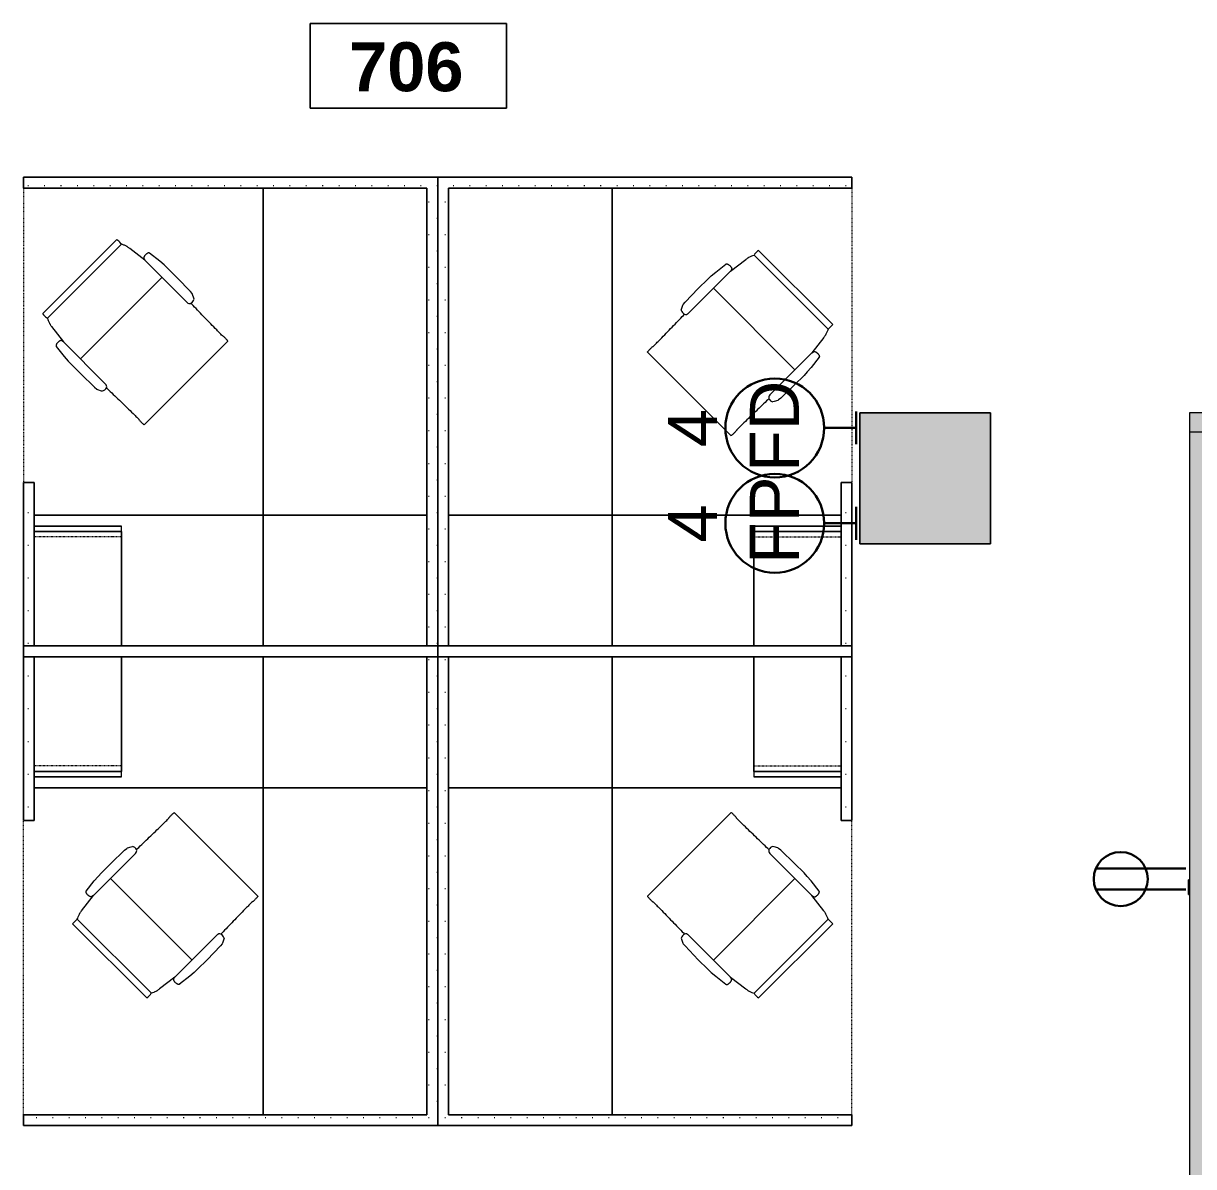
# Model space of a CAD drawing. Header units: inches. Extents: x 0 to 2535, y 0 to 2052.
# Drawn here: x 915.6 to 1130.3, y 1619.2 to 1829 of the extents above; entities that cross this region are included whole.
import ezdxf

# ---------------------------------------------------------------- set-up
doc = ezdxf.new("R2010")
doc.units = ezdxf.units.IN
doc.header["$MEASUREMENT"] = 0
doc.linetypes.add('DASH 1_32_', pattern=[0.0625, 0.03125, -0.03125])
doc.linetypes.add('Dash 1_8_', pattern=[0.25, 0.125, -0.125])
for name, color, linetype, lineweight in [('A-ANNO-NOTE', 131, 'Continuous', 9), ('A-AREA-IDEN', 2, 'Continuous', 9), ('A-WALL', 113, 'Continuous', 13), ('A-WALL-PATT', 111, 'Continuous', 13), ('B-CL', 7, 'Continuous', 9), ('E-ELEC-FIXT', 91, 'Continuous', 9), ('I-FURN', 30, 'Continuous', 9), ('I-WALL', 2, 'Continuous', 13), ('S-COLS', 52, 'Continuous', 13), ('Victor Bldg - 7th Floor_LINK_dwg', 8, 'Continuous', 9)]:
    doc.layers.add(name, color=color, linetype=linetype, lineweight=lineweight)
doc.styles.add('Swis721 Lt BT', font='swissl.ttf', dxfattribs={"height": 9})
doc.styles.add('Swis721 Lt BT_B', font='', dxfattribs={"height": 9})
doc.styles.get('Swis721 Lt BT_B').set_extended_font_data('Swis721 Lt BT', bold=True)

# ---------------------------------------------------------------- blocks, each defined once
blk = doc.blocks.new('Concrete-Rectangular-Column - 24_ x 24_-6972613-Level 07  POWER _ SIGNAL')
at = {"layer": 'S-COLS', "lineweight": 9}
blk.add_hatch(color=7, dxfattribs=at).paths.add_polyline_path([(12, -12), (12, 12), (-12, 12), (-12, -12)], flags=0)
at = {"layer": 'S-COLS', "color": 8, "lineweight": 20}
for p, q in [((12, 12), (-12, 12)), ((-12, 12), (-12, -12)), ((12, -12), (12, 12)), ((-12, -12), (12, -12))]:
    blk.add_line(p, q, dxfattribs=at)
blk = doc.blocks.new('Victor Bldg - 7th Floor_LINK_dwg-6972240-Level 07  POWER _ SIGNAL')
at = {"layer": 'B-CL', "flags": 128}
blk.add_lwpolyline([(1069, 1757.5), (1093, 1757.5), (1093, 1733.5), (1069, 1733.5)], close=True, dxfattribs=at)
blk = doc.blocks.new('Adjustable Workstation 1 - 7 x 6-V74-Level 07  POWER _ SIGNAL')
at = {"layer": 'I-FURN'}
h = blk.add_hatch(dxfattribs=at)
h.set_pattern_fill('FP_7', color=256, style=0, pattern_type=2)
h.set_pattern_definition([(180, (991.584, 1626.75), (-1.5, -3), [0.127, -2.873])])
h.paths.add_polyline_path([(52.68, 0), (0, 0), (0.02, -87), (0.05, -86.05), (1, -87), (2, -86), (2, -2), (76, -2), (76, 0), (63.16, 0)], flags=0)
h.paths.add_polyline_path([(74, -56), (74, -86), (76, -86), (76, -56)], flags=0)
h.paths.add_polyline_path([(75, -87), (74, -87.95), (39, -87), (2, -88), (76, -88)], flags=0)
for p, q in [((76, 0), (0, 0)), ((0, 0), (0, -88)), ((0, 0), (76, 0)), ((0, -86), (0, 0)), ((76, -2), (76, 0)), ((76, 0), (76, -2)), ((32, -2), (2, -2)), ((2, -2), (2, -86)), ((2, -86), (2, -2)), ((2, -2), (32, -2)), ((2, -86), (2, -2)), ((2, -2), (76, -2)), ((32, -2), (2, -2)), ((2, -2), (2, -62)), ((32, -86), (32, -2)), ((32, -2), (32, -86)), ((76, -2), (32, -2)), ((76, -56), (74, -56)), ((74, -56), (74, -86)), ((74, -62), (74, -56)), ((74, -56), (76, -56)), ((76, -88), (76, -56)), ((76, -56), (76, -86)), ((2, -62), (2, -86)), ((32, -62), (2, -62)), ((2, -62), (2, -86)), ((2, -86), (2, -62)), ((2, -62), (32, -62)), ((74, -62), (32, -62)), ((32, -62), (74, -62)), ((74, -64), (74, -62)), ((74, -86), (74, -62)), ((74, -62), (74, -86)), ((58, -64), (74, -64)), ((58, -64), (74, -64)), ((58, -64), (74, -64)), ((58, -64), (74, -64)), ((58, -64), (74, -64)), ((58, -64), (74, -64)), ((58, -64), (58, -86)), ((74, -64), (58, -64)), ((74, -64), (58, -64)), ((58, -64), (58, -65)), ((74, -64), (58, -64)), ((58, -64), (74, -64)), ((58, -64), (58, -65)), ((58, -64), (58, -65)), ((74, -64), (58, -64)), ((58, -64), (74, -64)), ((58, -64), (58, -65)), ((58, -64), (58, -65)), ((74, -64), (58, -64)), ((58, -64), (74, -64)), ((58, -64), (58, -65)), ((58, -64), (58, -65)), ((74, -86), (74, -64)), ((74, -65), (74, -64)), ((74, -65), (74, -64)), ((74, -64), (74, -65)), ((74, -65), (74, -64)), ((74, -64), (74, -65)), ((74, -65), (74, -64)), ((74, -64), (74, -65)), ((74, -65), (74, -64)), ((58, -65), (74, -65)), ((58, -86), (58, -65)), ((58, -65), (74, -65)), ((74, -65), (58, -65)), ((58, -65), (74, -65)), ((74, -65), (58, -65)), ((58, -65), (74, -65)), ((74, -65), (58, -65)), ((58, -65), (74, -65)), ((74, -65), (74, -86)), ((74, -86), (74, -65)), ((0, -88), (0, -86)), ((0, -88), (76, -88)), ((2, -88), (0, -88)), ((2, -86), (32, -86)), ((32, -86), (2, -86)), ((74, -86), (2, -86)), ((2, -86), (32, -86)), ((2, -86), (32, -86)), ((32, -86), (2, -86)), ((32, -88), (2, -88)), ((32, -86), (58, -86)), ((32, -86), (74, -86)), ((74, -86), (32, -86)), ((58, -88), (32, -88)), ((58, -86), (74, -86)), ((74, -86), (58, -86)), ((58, -86), (74, -86)), ((74, -88), (58, -88)), ((76, -88), (74, -88)), ((76, -86), (76, -88))]:
    blk.add_line(p, q, dxfattribs=at)
at = {"layer": 'I-FURN', "linetype": 'Dash 1_8_'}
for p, q in [((76, 0), (76, -2)), ((76, -2), (76, -56)), ((76, -56), (76, -86)), ((76, -86), (76, -88))]:
    blk.add_line(p, q, dxfattribs=at)
at = {"layer": 'I-FURN', "linetype": 'DASH 1_32_'}
blk.add_line((58, -66), (74, -66), dxfattribs=at)
blk = doc.blocks.new('HermanMiller_Collection_Eames_AluminumGroup_LoungeChairSwivel - Arms Swivel Base-V69-Level 07  POWER _ SIGNAL')
at = {"layer": 'I-FURN'}
for p, q in [((-6.94, 12.09), (-4.59, 12.38)), ((-4.59, 12.38), (-3.51, 12.46)), ((-3.51, 12.46), (-2.64, 12.49)), ((-2.64, 12.49), (-0.18, 12.49)), ((-0.18, 12.49), (3.32, 12.43)), ((3.32, 12.43), (3.84, 12.38)), ((3.84, 12.38), (3.99, 12.34)), ((3.99, 12.34), (4.64, 12.01)), ((4.64, 12.01), (4.83, 11.89)), ((13.22, 10.83), (13.22, 10.86)), ((14.64, 10.85), (14.64, -10.85)), ((-12.96, -9.61), (-12.96, 9.61)), ((-11.95, 9.63), (-11.95, 9.59)), ((-11.95, 9.59), (-11.76, 9.6)), ((-11.76, -9.6), (-11.76, 9.6)), ((-10.12, 10.12), (-6.61, 10.58)), ((-6.61, 10.58), (-6.94, 10.64)), ((-6.61, 10.58), (4.33, 10.58)), ((-2.19, 10.58), (-2.19, -10.58)), ((-11.95, -9.59), (-11.95, -9.63)), ((-11.76, -9.6), (-11.95, -9.59)), ((-6.61, -10.58), (-10.12, -10.12)), ((-6.94, -10.64), (-6.61, -10.58)), ((-6.61, -10.58), (4.33, -10.58)), ((-4.59, -12.38), (-6.94, -12.09)), ((-3.51, -12.46), (-4.59, -12.38)), ((-2.64, -12.49), (-3.51, -12.46)), ((-0.18, -12.49), (-2.64, -12.49)), ((3.32, -12.43), (-0.18, -12.49)), ((3.84, -12.38), (3.32, -12.43)), ((3.99, -12.34), (3.84, -12.38)), ((4.64, -12.01), (3.99, -12.34)), ((4.83, -11.89), (4.64, -12.01)), ((13.22, -10.86), (13.22, -10.83))]:
    blk.add_line(p, q, dxfattribs=at)
at = {"layer": 'I-FURN', "flags": 128}
for points in [[(4.94, 10.96), (5.23, 10.95), (5.52, 10.95)], [(5.52, -10.95), (5.23, -10.95), (4.94, -10.96)]]:
    blk.add_lwpolyline(points, dxfattribs=at)
at = {"layer": 'I-FURN'}
for centre, radius, start, end in [((4.33, 11.27), 0.69, 270, 332.7502), ((3.68, 11.28), 1.3, 345.8347, 28.1255), ((-12.38, 5.3), 4.35, 84.2936, 97.7064), ((-12.38, -5.3), 4.35, 262.2936, 275.7064), ((4.33, -11.27), 0.69, 27.2498, 90), ((3.68, -11.28), 1.3, 331.8745, 14.1653)]:
    blk.add_arc(centre, radius, start, end, dxfattribs=at)
for points, knots in [([(-6.94, 10.64), (-6.95, 10.65), (-6.96, 10.65), (-6.99, 10.65), (-7, 10.66), (-7.02, 10.67), (-7.03, 10.68), (-7.05, 10.69), (-7.06, 10.7), (-7.07, 10.71), (-7.08, 10.72), (-7.09, 10.73), (-7.1, 10.74), (-7.11, 10.76), (-7.11, 10.77), (-7.12, 10.78), (-7.13, 10.8), (-7.14, 10.81), (-7.15, 10.83), (-7.16, 10.85), (-7.17, 10.87), (-7.18, 10.9), (-7.2, 10.95), (-7.22, 11.02), (-7.24, 11.11), (-7.25, 11.23), (-7.26, 11.37), (-7.25, 11.52), (-7.23, 11.66), (-7.21, 11.77), (-7.18, 11.85), (-7.16, 11.9), (-7.15, 11.92), (-7.14, 11.94), (-7.13, 11.96), (-7.12, 11.97), (-7.11, 11.98), (-7.1, 12), (-7.09, 12.01), (-7.08, 12.02), (-7.07, 12.03), (-7.06, 12.04), (-7.05, 12.04), (-7.05, 12.05), (-7.03, 12.06), (-7.02, 12.07), (-7, 12.08), (-6.99, 12.08), (-6.97, 12.09), (-6.95, 12.09), (-6.94, 12.09)], [-1, -1, -1, -1, -0.984375, -0.96875, -0.957031, -0.953125, -0.9375, -0.921875, -0.917969, -0.914062, -0.90625, -0.890625, -0.882812, -0.875, -0.867188, -0.859375, -0.84375, -0.835938, -0.828125, -0.8125, -0.796875, -0.78125, -0.75, -0.708333, -0.666667, -0.583333, -0.5, -0.416667, -0.333333, -0.25, -0.208333, -0.1875, -0.166667, -0.15625, -0.145833, -0.135417, -0.125, -0.114583, -0.104167, -0.09375, -0.088542, -0.083333, -0.078125, -0.072917, -0.0625, -0.052083, -0.041667, -0.03125, -0.020833, 0, 0, 0, 0]), ([(13.22, 10.86), (13.22, 10.87), (13.22, 10.87), (13.23, 10.87), (13.25, 10.88), (13.27, 10.88), (13.29, 10.88), (13.32, 10.88), (13.34, 10.88)], [-1, -1, -1, -1, -0.75, -0.625, -0.5, -0.375, -0.25, 0, 0, 0, 0]), ([(13.34, 10.88), (13.4, 10.89), (13.61, 10.9), (13.97, 10.9), (14.25, 10.89), (14.38, 10.89), (14.47, 10.88), (14.54, 10.87), (14.6, 10.87), (14.63, 10.86), (14.64, 10.85), (14.64, 10.85)], [-1, -1, -1, -1, -0.857143, -0.571429, -0.428571, -0.357143, -0.285714, -0.214286, -0.142857, -0.071429, 0, 0, 0, 0]), ([(-6.94, -12.09), (-6.95, -12.09), (-6.96, -12.09), (-6.99, -12.08), (-7, -12.08), (-7.02, -12.07), (-7.03, -12.06), (-7.05, -12.05), (-7.06, -12.04), (-7.07, -12.03), (-7.08, -12.02), (-7.09, -12.01), (-7.1, -12), (-7.11, -11.98), (-7.12, -11.97), (-7.12, -11.96), (-7.13, -11.94), (-7.14, -11.93), (-7.15, -11.91), (-7.16, -11.89), (-7.17, -11.87), (-7.18, -11.84), (-7.21, -11.77), (-7.23, -11.66), (-7.26, -11.47), (-7.26, -11.28), (-7.24, -11.11), (-7.22, -11.02), (-7.2, -10.95), (-7.18, -10.89), (-7.16, -10.85), (-7.15, -10.82), (-7.13, -10.8), (-7.13, -10.78), (-7.12, -10.77), (-7.11, -10.76), (-7.1, -10.74), (-7.08, -10.73), (-7.08, -10.72), (-7.07, -10.71), (-7.06, -10.7), (-7.05, -10.69), (-7.05, -10.69), (-7.03, -10.68), (-7.02, -10.67), (-7, -10.66), (-6.99, -10.65), (-6.97, -10.65), (-6.95, -10.65), (-6.94, -10.64)], [-1, -1, -1, -1, -0.984375, -0.96875, -0.957031, -0.953125, -0.9375, -0.921875, -0.917969, -0.914062, -0.90625, -0.890625, -0.882812, -0.875, -0.867188, -0.859375, -0.84375, -0.835938, -0.828125, -0.8125, -0.796875, -0.78125, -0.75, -0.666667, -0.583333, -0.416667, -0.333333, -0.291667, -0.25, -0.208333, -0.1875, -0.166667, -0.15625, -0.145833, -0.135417, -0.125, -0.114583, -0.104167, -0.09375, -0.088542, -0.083333, -0.078125, -0.072917, -0.0625, -0.052083, -0.041667, -0.03125, -0.020833, 0, 0, 0, 0]), ([(13.34, -10.88), (13.32, -10.88), (13.29, -10.88), (13.27, -10.88), (13.25, -10.88), (13.23, -10.87), (13.22, -10.87), (13.22, -10.87), (13.22, -10.86)], [-1, -1, -1, -1, -0.75, -0.625, -0.5, -0.375, -0.25, 0, 0, 0, 0]), ([(14.64, -10.85), (14.64, -10.86), (14.62, -10.86), (14.52, -10.88), (14.27, -10.9), (13.87, -10.9), (13.54, -10.9), (13.4, -10.89), (13.34, -10.88)], [-1, -1, -1, -1, -0.892857, -0.785714, -0.571429, -0.285714, -0.142857, 0, 0, 0, 0])]:
    blk.add_open_spline(points, degree=3, knots=knots, dxfattribs=at)
for points in [[(5.52, 10.95), (6.54, 10.92), (8.59, 10.89), (10.68, 10.85), (11.73, 10.84)], [(11.73, 10.84), (11.97, 10.84), (12.47, 10.83), (12.96, 10.83), (13.22, 10.83)], [(-11.76, 9.6), (-11.64, 9.67), (-11.37, 9.8), (-11.02, 9.92), (-10.83, 9.99)], [(-10.83, 9.99), (-10.79, 10), (-10.71, 10.02), (-10.55, 10.06), (-10.35, 10.09), (-10.2, 10.11), (-10.12, 10.12)], [(-10.83, -9.99), (-11.02, -9.92), (-11.37, -9.8), (-11.64, -9.67), (-11.76, -9.6)], [(-10.12, -10.12), (-10.2, -10.11), (-10.35, -10.09), (-10.55, -10.06), (-10.71, -10.02), (-10.79, -10), (-10.83, -9.99)], [(11.73, -10.84), (10.68, -10.85), (8.59, -10.89), (6.54, -10.92), (5.52, -10.95)], [(13.22, -10.83), (12.96, -10.83), (12.47, -10.83), (11.97, -10.84), (11.73, -10.84)]]:
    blk.add_open_spline(points, degree=3, dxfattribs=at)
blk = doc.blocks.new('Adjustable Workstation 1 - 7 x 6-V75-Level 07  POWER _ SIGNAL')
at = {"layer": 'I-FURN'}
h = blk.add_hatch(dxfattribs=at)
h.set_pattern_fill('FP_8', color=256, style=0, pattern_type=2)
h.set_pattern_definition([(0, (-991.584, -1800.75), (1.5, 3), [0.127, -2.873])])
h.paths.add_polyline_path([(2, -88), (76, -88), (75, -87), (74, -87.95), (39, -87), (14.49, -87.66)], flags=0)
h.paths.add_polyline_path([(1, -87), (2, -86), (2, -2), (76, -2), (76, 0), (0, 0), (0.02, -87), (0.05, -86.05)], flags=0)
h.paths.add_polyline_path([(76, -86), (76, -56), (74, -56), (74, -86)], flags=0)
for p, q in [((76, 0), (0, 0)), ((0, 0), (0, -88)), ((0, 0), (76, 0)), ((0, -86), (0, 0)), ((76, -2), (76, 0)), ((76, 0), (76, -2)), ((32, -2), (2, -2)), ((2, -2), (2, -86)), ((2, -86), (2, -2)), ((2, -2), (32, -2)), ((2, -86), (2, -2)), ((2, -2), (76, -2)), ((32, -2), (2, -2)), ((2, -2), (2, -62)), ((32, -86), (32, -2)), ((32, -2), (32, -86)), ((76, -2), (32, -2)), ((76, -56), (74, -56)), ((74, -56), (74, -86)), ((74, -62), (74, -56)), ((74, -56), (76, -56)), ((76, -88), (76, -56)), ((76, -56), (76, -86)), ((2, -62), (2, -86)), ((32, -62), (2, -62)), ((2, -62), (2, -86)), ((2, -86), (2, -62)), ((2, -62), (32, -62)), ((74, -62), (32, -62)), ((32, -62), (74, -62)), ((74, -64), (74, -62)), ((74, -86), (74, -62)), ((74, -62), (74, -86)), ((58, -64), (74, -64)), ((58, -64), (74, -64)), ((58, -64), (74, -64)), ((58, -64), (74, -64)), ((58, -64), (74, -64)), ((58, -64), (74, -64)), ((58, -64), (58, -86)), ((74, -64), (58, -64)), ((74, -64), (58, -64)), ((58, -64), (58, -65)), ((74, -64), (58, -64)), ((58, -64), (74, -64)), ((58, -64), (58, -65)), ((58, -64), (58, -65)), ((74, -64), (58, -64)), ((58, -64), (74, -64)), ((58, -64), (58, -65)), ((58, -64), (58, -65)), ((74, -64), (58, -64)), ((58, -64), (74, -64)), ((58, -64), (58, -65)), ((58, -64), (58, -65)), ((74, -86), (74, -64)), ((74, -65), (74, -64)), ((74, -65), (74, -64)), ((74, -64), (74, -65)), ((74, -65), (74, -64)), ((74, -64), (74, -65)), ((74, -65), (74, -64)), ((74, -64), (74, -65)), ((74, -65), (74, -64)), ((58, -65), (74, -65)), ((58, -86), (58, -65)), ((58, -65), (74, -65)), ((74, -65), (58, -65)), ((58, -65), (74, -65)), ((74, -65), (58, -65)), ((58, -65), (74, -65)), ((74, -65), (58, -65)), ((58, -65), (74, -65)), ((74, -65), (74, -86)), ((74, -86), (74, -65)), ((0, -88), (0, -86)), ((0, -88), (76, -88)), ((2, -88), (0, -88)), ((2, -86), (32, -86)), ((32, -86), (2, -86)), ((74, -86), (2, -86)), ((2, -86), (32, -86)), ((2, -86), (32, -86)), ((32, -86), (2, -86)), ((32, -88), (2, -88)), ((32, -86), (58, -86)), ((32, -86), (74, -86)), ((74, -86), (32, -86)), ((58, -88), (32, -88)), ((58, -86), (74, -86)), ((74, -86), (58, -86)), ((58, -86), (74, -86)), ((74, -88), (58, -88)), ((76, -88), (74, -88)), ((76, -86), (76, -88))]:
    blk.add_line(p, q, dxfattribs=at)
at = {"layer": 'I-FURN', "linetype": 'Dash 1_8_'}
for p, q in [((76, 0), (76, -2)), ((76, -2), (76, -56)), ((76, -56), (76, -86)), ((76, -86), (76, -88))]:
    blk.add_line(p, q, dxfattribs=at)
at = {"layer": 'I-FURN', "linetype": 'DASH 1_32_'}
blk.add_line((58, -66), (74, -66), dxfattribs=at)
blk = doc.blocks.new('Adjustable Workstation 1 - 7 x 6-V76-Level 07  POWER _ SIGNAL')
at = {"layer": 'I-FURN'}
h = blk.add_hatch(dxfattribs=at)
h.set_pattern_fill('FP_9', color=256, style=0, pattern_type=2)
h.set_pattern_definition([(0, (-991.584, -1626.75), (1.5, 3), [0.127, -2.873])])
h.paths.add_polyline_path([(76, 86), (74, 86), (74, 56), (76, 56), (76, 69.85)], flags=0)
h.paths.add_polyline_path([(72.47, 0), (76, 0), (76, 2), (2, 2), (2, 86), (39, 87), (74.05, 86.05), (75, 87), (76, 86), (76, 88), (2, 88), (1, 87), (0.05, 87.95), (0.02, 87), (0, 88), (0, 0), (71.61, 0)], flags=0)
for p, q in [((76, 88), (0, 88)), ((0, 88), (0, 0)), ((0, 86), (0, 88)), ((0, 88), (2, 88)), ((0, 0), (0, 86)), ((2, 88), (32, 88)), ((32, 86), (2, 86)), ((2, 86), (2, 2)), ((2, 2), (2, 86)), ((2, 86), (32, 86)), ((2, 2), (2, 86)), ((2, 86), (74, 86)), ((32, 86), (2, 86)), ((2, 86), (2, 62)), ((32, 86), (2, 86)), ((2, 86), (2, 62)), ((2, 62), (2, 86)), ((2, 86), (32, 86)), ((32, 88), (58, 88)), ((32, 2), (32, 86)), ((32, 86), (32, 2)), ((58, 86), (32, 86)), ((74, 86), (32, 86)), ((32, 86), (74, 86)), ((58, 88), (74, 88)), ((74, 86), (58, 86)), ((58, 86), (58, 64)), ((58, 65), (58, 86)), ((58, 86), (74, 86)), ((74, 86), (58, 86)), ((74, 88), (76, 88)), ((74, 64), (74, 86)), ((74, 86), (74, 65)), ((74, 86), (74, 56)), ((74, 65), (74, 86)), ((74, 62), (74, 86)), ((74, 86), (74, 62)), ((76, 56), (76, 88)), ((76, 88), (76, 86)), ((76, 86), (76, 56)), ((74, 65), (58, 65)), ((74, 65), (58, 65)), ((58, 65), (58, 64)), ((74, 65), (58, 65)), ((58, 65), (74, 65)), ((58, 65), (58, 64)), ((58, 65), (58, 64)), ((74, 65), (58, 65)), ((58, 65), (74, 65)), ((58, 65), (58, 64)), ((58, 65), (58, 64)), ((74, 65), (58, 65)), ((58, 65), (74, 65)), ((58, 65), (58, 64)), ((58, 65), (58, 64)), ((74, 64), (74, 65)), ((74, 64), (74, 65)), ((74, 65), (74, 64)), ((74, 64), (74, 65)), ((74, 65), (74, 64)), ((74, 64), (74, 65)), ((74, 65), (74, 64)), ((74, 64), (74, 65)), ((58, 64), (74, 64)), ((58, 64), (74, 64)), ((58, 64), (74, 64)), ((58, 64), (74, 64)), ((58, 64), (74, 64)), ((58, 64), (74, 64)), ((58, 64), (74, 64)), ((58, 64), (74, 64)), ((74, 64), (58, 64)), ((58, 64), (74, 64)), ((74, 64), (58, 64)), ((58, 64), (74, 64)), ((74, 64), (58, 64)), ((58, 64), (74, 64)), ((74, 62), (74, 64)), ((2, 62), (2, 2)), ((2, 62), (32, 62)), ((32, 62), (2, 62)), ((32, 62), (74, 62)), ((74, 62), (32, 62)), ((74, 56), (74, 62)), ((74, 56), (76, 56)), ((76, 56), (74, 56)), ((0, 0), (76, 0)), ((76, 0), (0, 0)), ((2, 2), (32, 2)), ((32, 2), (2, 2)), ((76, 2), (2, 2)), ((2, 2), (32, 2)), ((32, 2), (76, 2)), ((76, 0), (76, 2)), ((76, 2), (76, 0))]:
    blk.add_line(p, q, dxfattribs=at)
at = {"layer": 'I-FURN', "linetype": 'Dash 1_8_'}
for p, q in [((76, 86), (76, 88)), ((76, 56), (76, 86)), ((76, 2), (76, 56)), ((76, 0), (76, 2))]:
    blk.add_line(p, q, dxfattribs=at)
at = {"layer": 'I-FURN', "linetype": 'DASH 1_32_'}
blk.add_line((58, 66), (74, 66), dxfattribs=at)
blk = doc.blocks.new('HermanMiller_Collection_Eames_AluminumGroup_LoungeChairSwivel - Arms Swivel Base-V71-Level 07  POWER _ SIGNAL')
at = {"layer": 'I-FURN'}
for p, q in [((-4.59, 12.38), (-6.94, 12.09)), ((-3.51, 12.46), (-4.59, 12.38)), ((-2.64, 12.49), (-3.51, 12.46)), ((-0.18, 12.49), (-2.64, 12.49)), ((3.32, 12.43), (-0.18, 12.49)), ((3.84, 12.38), (3.32, 12.43)), ((3.99, 12.34), (3.84, 12.38)), ((4.64, 12.01), (3.99, 12.34)), ((4.83, 11.89), (4.64, 12.01)), ((13.22, 10.86), (13.22, 10.83)), ((14.64, -10.85), (14.64, 10.85)), ((-12.96, 9.61), (-12.96, -9.61)), ((-11.95, 9.59), (-11.95, 9.63)), ((-11.76, 9.6), (-11.95, 9.59)), ((-11.76, 9.6), (-11.76, -9.6)), ((-6.61, 10.58), (-10.12, 10.12)), ((-6.94, 10.64), (-6.61, 10.58)), ((-6.61, 10.58), (4.33, 10.58)), ((-2.19, -10.58), (-2.19, 10.58)), ((-11.95, -9.63), (-11.95, -9.59)), ((-11.95, -9.59), (-11.76, -9.6)), ((-10.12, -10.12), (-6.61, -10.58)), ((-6.61, -10.58), (-6.94, -10.64)), ((-6.61, -10.58), (4.33, -10.58)), ((-6.94, -12.09), (-4.59, -12.38)), ((-4.59, -12.38), (-3.51, -12.46)), ((-3.51, -12.46), (-2.64, -12.49)), ((-2.64, -12.49), (-0.18, -12.49)), ((-0.18, -12.49), (3.32, -12.43)), ((3.32, -12.43), (3.84, -12.38)), ((3.84, -12.38), (3.99, -12.34)), ((3.99, -12.34), (4.64, -12.01)), ((4.64, -12.01), (4.83, -11.89)), ((13.22, -10.83), (13.22, -10.86))]:
    blk.add_line(p, q, dxfattribs=at)
at = {"layer": 'I-FURN', "flags": 128}
for points in [[(5.52, 10.95), (5.23, 10.95), (4.94, 10.96)], [(4.94, -10.96), (5.23, -10.95), (5.52, -10.95)]]:
    blk.add_lwpolyline(points, dxfattribs=at)
at = {"layer": 'I-FURN'}
for centre, radius, start, end in [((4.33, 11.27), 0.69, 270, 332.7502), ((3.68, 11.28), 1.3, 345.8347, 28.1255), ((-12.38, 5.3), 4.35, 84.2936, 97.7064), ((-12.38, -5.3), 4.35, 262.2936, 275.7064), ((4.33, -11.27), 0.69, 27.2498, 90), ((3.68, -11.28), 1.3, 331.8745, 14.1653)]:
    blk.add_arc(centre, radius, start, end, dxfattribs=at)
for points, knots in [([(-6.94, 12.09), (-6.95, 12.09), (-6.97, 12.09), (-6.99, 12.08), (-7, 12.08), (-7.02, 12.07), (-7.03, 12.06), (-7.05, 12.05), (-7.05, 12.04), (-7.06, 12.04), (-7.07, 12.03), (-7.08, 12.02), (-7.09, 12.01), (-7.1, 12), (-7.11, 11.98), (-7.12, 11.97), (-7.13, 11.96), (-7.14, 11.94), (-7.15, 11.92), (-7.16, 11.9), (-7.18, 11.85), (-7.21, 11.77), (-7.23, 11.66), (-7.25, 11.52), (-7.26, 11.37), (-7.25, 11.23), (-7.24, 11.11), (-7.22, 11.02), (-7.2, 10.95), (-7.18, 10.9), (-7.17, 10.87), (-7.16, 10.85), (-7.15, 10.83), (-7.14, 10.81), (-7.13, 10.8), (-7.12, 10.78), (-7.11, 10.77), (-7.11, 10.76), (-7.1, 10.74), (-7.09, 10.73), (-7.08, 10.72), (-7.07, 10.71), (-7.06, 10.7), (-7.05, 10.69), (-7.03, 10.68), (-7.02, 10.67), (-7, 10.66), (-6.99, 10.65), (-6.96, 10.65), (-6.95, 10.65), (-6.94, 10.64)], [0, 0, 0, 0, 0.020833, 0.03125, 0.041667, 0.052083, 0.0625, 0.072917, 0.078125, 0.083333, 0.088542, 0.09375, 0.104167, 0.114583, 0.125, 0.135417, 0.145833, 0.15625, 0.166667, 0.1875, 0.208333, 0.25, 0.333333, 0.416667, 0.5, 0.583333, 0.666667, 0.708333, 0.75, 0.78125, 0.796875, 0.8125, 0.828125, 0.835938, 0.84375, 0.859375, 0.867188, 0.875, 0.882812, 0.890625, 0.90625, 0.914062, 0.917969, 0.921875, 0.9375, 0.953125, 0.957031, 0.96875, 0.984375, 1, 1, 1, 1]), ([(13.34, 10.88), (13.32, 10.88), (13.29, 10.88), (13.27, 10.88), (13.25, 10.88), (13.23, 10.87), (13.22, 10.87), (13.22, 10.87), (13.22, 10.86)], [0, 0, 0, 0, 0.25, 0.375, 0.5, 0.625, 0.75, 1, 1, 1, 1]), ([(14.64, 10.85), (14.64, 10.85), (14.63, 10.86), (14.6, 10.87), (14.54, 10.87), (14.47, 10.88), (14.38, 10.89), (14.25, 10.89), (13.97, 10.9), (13.61, 10.9), (13.4, 10.89), (13.34, 10.88)], [0, 0, 0, 0, 0.071429, 0.142857, 0.214286, 0.285714, 0.357143, 0.428571, 0.571429, 0.857143, 1, 1, 1, 1]), ([(-6.94, -10.64), (-6.95, -10.65), (-6.97, -10.65), (-6.99, -10.65), (-7, -10.66), (-7.02, -10.67), (-7.03, -10.68), (-7.05, -10.69), (-7.05, -10.69), (-7.06, -10.7), (-7.07, -10.71), (-7.08, -10.72), (-7.08, -10.73), (-7.1, -10.74), (-7.11, -10.76), (-7.12, -10.77), (-7.13, -10.78), (-7.13, -10.8), (-7.15, -10.82), (-7.16, -10.85), (-7.18, -10.89), (-7.2, -10.95), (-7.22, -11.02), (-7.24, -11.11), (-7.26, -11.28), (-7.26, -11.47), (-7.23, -11.66), (-7.21, -11.77), (-7.18, -11.84), (-7.17, -11.87), (-7.16, -11.89), (-7.15, -11.91), (-7.14, -11.93), (-7.13, -11.94), (-7.12, -11.96), (-7.12, -11.97), (-7.11, -11.98), (-7.1, -12), (-7.09, -12.01), (-7.08, -12.02), (-7.07, -12.03), (-7.06, -12.04), (-7.05, -12.05), (-7.03, -12.06), (-7.02, -12.07), (-7, -12.08), (-6.99, -12.08), (-6.96, -12.09), (-6.95, -12.09), (-6.94, -12.09)], [0, 0, 0, 0, 0.020833, 0.03125, 0.041667, 0.052083, 0.0625, 0.072917, 0.078125, 0.083333, 0.088542, 0.09375, 0.104167, 0.114583, 0.125, 0.135417, 0.145833, 0.15625, 0.166667, 0.1875, 0.208333, 0.25, 0.291667, 0.333333, 0.416667, 0.583333, 0.666667, 0.75, 0.78125, 0.796875, 0.8125, 0.828125, 0.835938, 0.84375, 0.859375, 0.867188, 0.875, 0.882812, 0.890625, 0.90625, 0.914062, 0.917969, 0.921875, 0.9375, 0.953125, 0.957031, 0.96875, 0.984375, 1, 1, 1, 1]), ([(13.22, -10.86), (13.22, -10.87), (13.22, -10.87), (13.23, -10.87), (13.25, -10.88), (13.27, -10.88), (13.29, -10.88), (13.32, -10.88), (13.34, -10.88)], [0, 0, 0, 0, 0.25, 0.375, 0.5, 0.625, 0.75, 1, 1, 1, 1]), ([(13.34, -10.88), (13.4, -10.89), (13.54, -10.9), (13.87, -10.9), (14.27, -10.9), (14.52, -10.88), (14.62, -10.86), (14.64, -10.86), (14.64, -10.85)], [0, 0, 0, 0, 0.142857, 0.285714, 0.571429, 0.785714, 0.892857, 1, 1, 1, 1])]:
    blk.add_open_spline(points, degree=3, knots=knots, dxfattribs=at)
for points in [[(11.73, 10.84), (10.68, 10.85), (8.59, 10.89), (6.54, 10.92), (5.52, 10.95)], [(13.22, 10.83), (12.96, 10.83), (12.47, 10.83), (11.97, 10.84), (11.73, 10.84)], [(-10.83, 9.99), (-11.02, 9.92), (-11.37, 9.8), (-11.64, 9.67), (-11.76, 9.6)], [(-10.12, 10.12), (-10.2, 10.11), (-10.35, 10.09), (-10.55, 10.06), (-10.71, 10.02), (-10.79, 10), (-10.83, 9.99)], [(-11.76, -9.6), (-11.64, -9.67), (-11.37, -9.8), (-11.02, -9.92), (-10.83, -9.99)], [(-10.83, -9.99), (-10.79, -10), (-10.71, -10.02), (-10.55, -10.06), (-10.35, -10.09), (-10.2, -10.11), (-10.12, -10.12)], [(5.52, -10.95), (6.54, -10.92), (8.59, -10.89), (10.68, -10.85), (11.73, -10.84)], [(11.73, -10.84), (11.97, -10.84), (12.47, -10.83), (12.96, -10.83), (13.22, -10.83)]]:
    blk.add_open_spline(points, degree=3, dxfattribs=at)
blk = doc.blocks.new('Adjustable Workstation 1 - 7 x 6-V77-Level 07  POWER _ SIGNAL')
at = {"layer": 'I-FURN'}
h = blk.add_hatch(dxfattribs=at)
h.set_pattern_fill('FP_10', color=256, style=0, pattern_type=2)
h.set_pattern_definition([(180, (991.584, 1800.75), (-1.5, -3), [0.127, -2.873])])
h.paths.add_polyline_path([(76, 86), (74, 86), (74, 56), (76, 56), (76, 68.87)], flags=0)
h.paths.add_polyline_path([(2, 88), (1, 87), (0.05, 87.95), (0.02, 87), (0, 88), (0, 0), (76, 0), (76, 2), (2, 2), (2, 86), (39, 87), (74.05, 86.05), (75, 87), (76, 86), (76, 88), (29.08, 88)], flags=0)
for p, q in [((76, 88), (0, 88)), ((0, 88), (0, 0)), ((0, 86), (0, 88)), ((0, 88), (2, 88)), ((0, 0), (0, 86)), ((2, 88), (32, 88)), ((32, 86), (2, 86)), ((2, 86), (2, 2)), ((2, 2), (2, 86)), ((2, 86), (32, 86)), ((2, 2), (2, 86)), ((2, 86), (74, 86)), ((32, 86), (2, 86)), ((2, 86), (2, 62)), ((32, 86), (2, 86)), ((2, 86), (2, 62)), ((2, 62), (2, 86)), ((2, 86), (32, 86)), ((32, 88), (58, 88)), ((32, 2), (32, 86)), ((32, 86), (32, 2)), ((58, 86), (32, 86)), ((74, 86), (32, 86)), ((32, 86), (74, 86)), ((58, 88), (74, 88)), ((74, 86), (58, 86)), ((58, 86), (58, 64)), ((58, 65), (58, 86)), ((58, 86), (74, 86)), ((74, 86), (58, 86)), ((74, 88), (76, 88)), ((74, 64), (74, 86)), ((74, 86), (74, 65)), ((74, 86), (74, 56)), ((74, 65), (74, 86)), ((74, 62), (74, 86)), ((74, 86), (74, 62)), ((76, 56), (76, 88)), ((76, 88), (76, 86)), ((76, 86), (76, 56)), ((74, 65), (58, 65)), ((74, 65), (58, 65)), ((58, 65), (58, 64)), ((74, 65), (58, 65)), ((58, 65), (74, 65)), ((58, 65), (58, 64)), ((58, 65), (58, 64)), ((74, 65), (58, 65)), ((58, 65), (74, 65)), ((58, 65), (58, 64)), ((58, 65), (58, 64)), ((74, 65), (58, 65)), ((58, 65), (74, 65)), ((58, 65), (58, 64)), ((58, 65), (58, 64)), ((74, 64), (74, 65)), ((74, 64), (74, 65)), ((74, 65), (74, 64)), ((74, 64), (74, 65)), ((74, 65), (74, 64)), ((74, 64), (74, 65)), ((74, 65), (74, 64)), ((74, 64), (74, 65)), ((58, 64), (74, 64)), ((58, 64), (74, 64)), ((58, 64), (74, 64)), ((58, 64), (74, 64)), ((58, 64), (74, 64)), ((58, 64), (74, 64)), ((58, 64), (74, 64)), ((58, 64), (74, 64)), ((74, 64), (58, 64)), ((58, 64), (74, 64)), ((74, 64), (58, 64)), ((58, 64), (74, 64)), ((74, 64), (58, 64)), ((58, 64), (74, 64)), ((74, 62), (74, 64)), ((2, 62), (2, 2)), ((2, 62), (32, 62)), ((32, 62), (2, 62)), ((32, 62), (74, 62)), ((74, 62), (32, 62)), ((74, 56), (74, 62)), ((74, 56), (76, 56)), ((76, 56), (74, 56)), ((0, 0), (76, 0)), ((76, 0), (0, 0)), ((2, 2), (32, 2)), ((32, 2), (2, 2)), ((76, 2), (2, 2)), ((2, 2), (32, 2)), ((32, 2), (76, 2)), ((76, 0), (76, 2)), ((76, 2), (76, 0))]:
    blk.add_line(p, q, dxfattribs=at)
at = {"layer": 'I-FURN', "linetype": 'Dash 1_8_'}
for p, q in [((76, 86), (76, 88)), ((76, 56), (76, 86)), ((76, 2), (76, 56)), ((76, 0), (76, 2))]:
    blk.add_line(p, q, dxfattribs=at)
at = {"layer": 'I-FURN', "linetype": 'DASH 1_32_'}
blk.add_line((58, 66), (74, 66), dxfattribs=at)
blk = doc.blocks.new('PS - Power Device _Wall Base_ - Duplex-4862727-Level 07  POWER _ SIGNAL')
at = {"layer": 'E-ELEC-FIXT'}
for p, q in [((1129.3125, 1669.125), (1129.3125, 1671.875)), ((1129.5, 1671.875), (1129.3125, 1671.875)), ((1129.3125, 1669.125), (1129.5, 1669.125))]:
    blk.add_line(p, q, dxfattribs=at)
blk = doc.blocks.new('Room Tag - Room Name and Number-3379422-Level 07  POWER _ SIGNAL')
at = {"layer": 'A-AREA-IDEN'}
for p, q in [((-0.1881, -0.1636), (-0.1881, -0.0018)), ((-0.1881, -0.0018), (0.1869, -0.0018)), ((0.1869, -0.0018), (-0.1881, -0.0018)), ((-0.1881, -0.0018), (-0.1881, -0.1636)), ((0.1869, -0.0018), (0.1869, -0.1636)), ((0.1869, -0.1636), (0.1869, -0.0018)), ((0.1869, -0.1636), (-0.1881, -0.1636)), ((-0.1881, -0.1636), (0.1869, -0.1636))]:
    blk.add_line(p, q, dxfattribs=at)

msp = doc.modelspace()

# ---------------------------------------------------------------- hatches: boundary and pattern name
at = {"layer": 'A-WALL-PATT', "lineweight": 9}
msp.add_hatch(color=7, dxfattribs=at).paths.add_polyline_path([(1133, 1305.78), (1133, 1757.5), (1129.5, 1757.5), (1129.5, 1305.78)], flags=0)

# ---------------------------------------------------------------- linework, layer by layer
at = {"layer": 'A-ANNO-NOTE', "lineweight": 30}
for p, q in [((1068.35, 1757.75), (1068.35, 1751.75)), ((1068.35, 1754.75), (1062.49, 1754.75)), ((1068.35, 1740.25), (1068.35, 1734.25)), ((1068.35, 1737.25), (1062.49, 1737.25)), ((1128.85, 1673.91), (1112.32, 1673.91)), ((1128.85, 1670.08), (1112.32, 1670.08)), ((1128.85, 1670.08), (1112.32, 1670.08))]:
    msp.add_line(p, q, dxfattribs=at)
for centre, radius in [((1053.42, 1754.75), 9.07), ((1053.42, 1737.25), 9.07), ((1116.88, 1671.99), 4.95)]:
    msp.add_circle(centre, radius, dxfattribs=at)
at = {"layer": 'A-WALL'}
msp.add_line((1129.5, 1754), (1129.5, 1305.78), dxfattribs=at)
at = {"layer": 'I-WALL', "color": 8, "lineweight": 20}
for p, q in [((1129.5, 1757.5), (1129.5, 1754)), ((1133, 1757.5), (1129.5, 1757.5))]:
    msp.add_line(p, q, dxfattribs=at)
at = {"layer": 'I-WALL'}
msp.add_line((1133, 1754), (1129.5, 1754), dxfattribs=at)

# ---------------------------------------------------------------- block references
at = {"layer": 'A-AREA-IDEN', "xscale": 95.99999999999994, "yscale": 95.99999999999994, "zscale": 95.99999999999994}
msp.add_blockref('Room Tag - Room Name and Number-3379422-Level 07  POWER _ SIGNAL', (986.25, 1829.14), dxfattribs=at)
at = {"layer": 'E-ELEC-FIXT'}
msp.add_blockref('PS - Power Device _Wall Base_ - Duplex-4862727-Level 07  POWER _ SIGNAL', (0, 0), dxfattribs=at)
at = {"layer": 'I-FURN'}
for name, p, rotation in [('Adjustable Workstation 1 - 7 x 6-V77-Level 07  POWER _ SIGNAL', (991.58, 1800.75), 180), ('HermanMiller_Collection_Eames_AluminumGroup_LoungeChairSwivel - Arms Swivel Base-V71-Level 07  POWER _ SIGNAL', (935.08, 1773.35), 315.0000000000017), ('HermanMiller_Collection_Eames_AluminumGroup_LoungeChairSwivel - Arms Swivel Base-V69-Level 07  POWER _ SIGNAL', (1048.09, 1771.35), 224.9999999999998), ('Adjustable Workstation 1 - 7 x 6-V74-Level 07  POWER _ SIGNAL', (991.58, 1626.75), 180), ('HermanMiller_Collection_Eames_AluminumGroup_LoungeChairSwivel - Arms Swivel Base-V69-Level 07  POWER _ SIGNAL', (940.58, 1666.15), 44.99999999999959), ('HermanMiller_Collection_Eames_AluminumGroup_LoungeChairSwivel - Arms Swivel Base-V71-Level 07  POWER _ SIGNAL', (1048.09, 1666.15), 135.0000000000015)]:
    msp.add_blockref(name, p, dxfattribs=dict(at, rotation=rotation))
for name, p in [('Adjustable Workstation 1 - 7 x 6-V75-Level 07  POWER _ SIGNAL', (991.58, 1800.75)), ('Adjustable Workstation 1 - 7 x 6-V76-Level 07  POWER _ SIGNAL', (991.58, 1626.75))]:
    msp.add_blockref(name, p, dxfattribs=at)
at = {"layer": 'S-COLS', "lineweight": 9}
msp.add_blockref('Concrete-Rectangular-Column - 24_ x 24_-6972613-Level 07  POWER _ SIGNAL', (1081, 1745.5), dxfattribs=at)
at = {"layer": 'Victor Bldg - 7th Floor_LINK_dwg', "color": 7}
msp.add_blockref('Victor Bldg - 7th Floor_LINK_dwg-6972240-Level 07  POWER _ SIGNAL', (0, 0), dxfattribs=at)

# ---------------------------------------------------------------- texts
at = {"layer": 'A-ANNO-NOTE', "char_height": 9, "attachment_point": 1, "rotation": 90, "style": 'Swis721 Lt BT'}
for s, insert, width in [('FD', (1048.84, 1746.65), 19.695), ('4', (1033.85, 1751.23), 8.181), ('FP', (1048.84, 1729.78), 18.18), ('4', (1033.85, 1733.73), 8.181)]:
    msp.add_mtext(s, dxfattribs=dict(at, insert=insert, width=width))
at = {"layer": 'A-AREA-IDEN', "insert": (975.34, 1825.51), "char_height": 9, "width": 25.452, "attachment_point": 1, "style": 'Swis721 Lt BT_B'}
msp.add_mtext('706', dxfattribs=at)

doc.saveas('drawing.dxf')
